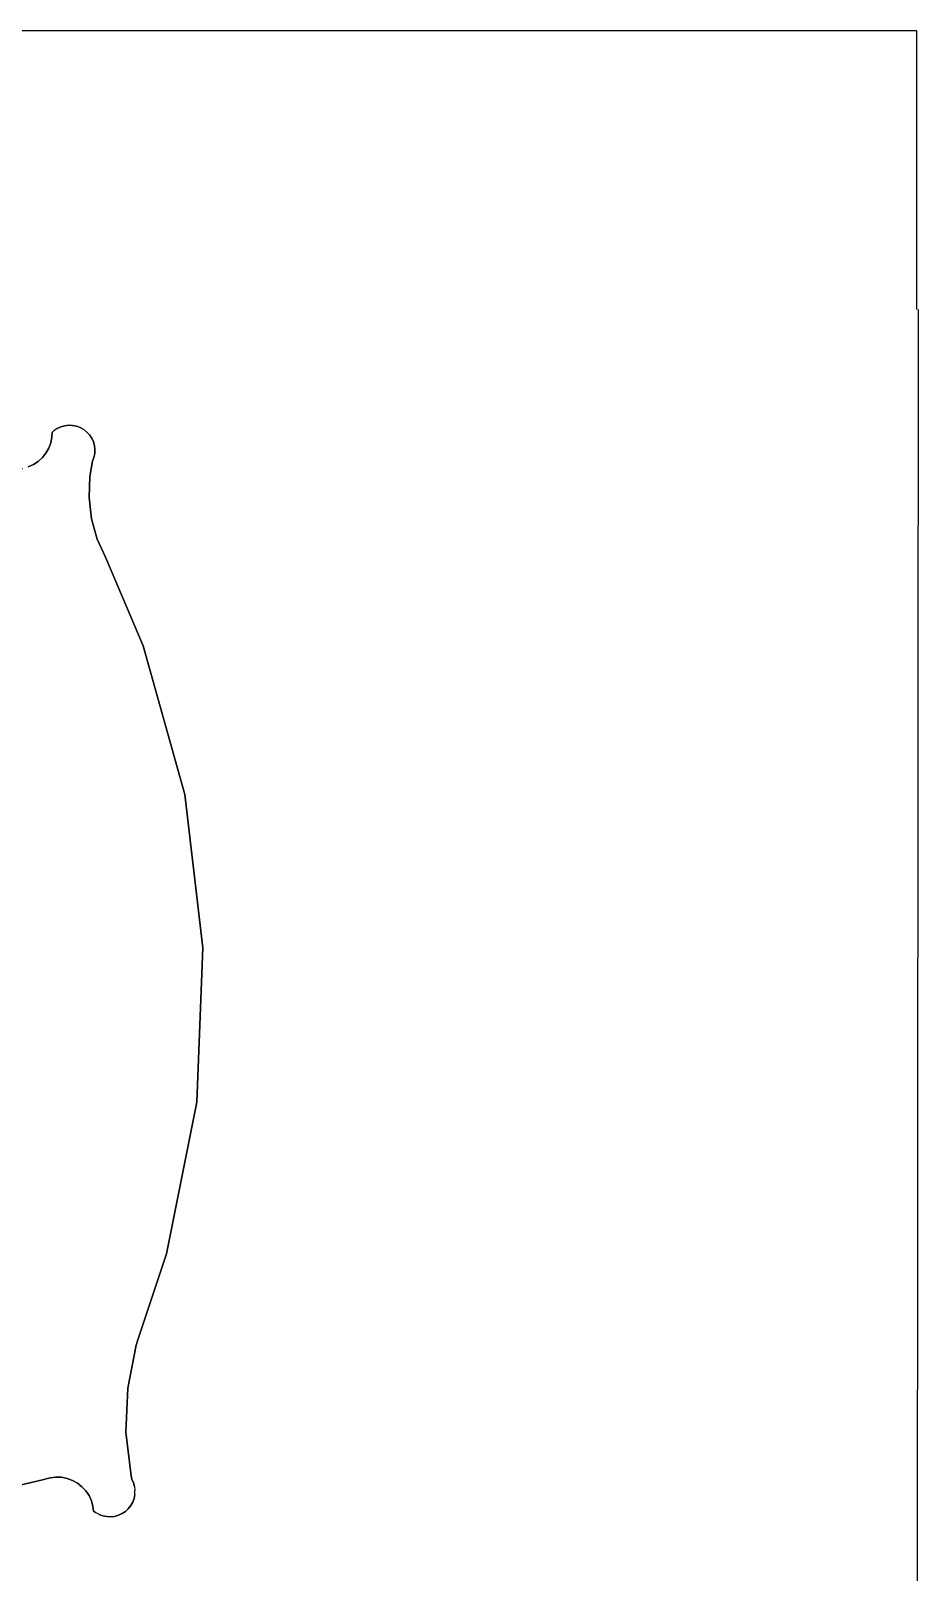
# Model space of a CAD drawing. Header units: inches. Extents: x 6.7 to 49.2, y 11 to 35.8.
# Drawn here: x 8.8327 to 9.0874, y 14.1852 to 14.6276 of the extents above; entities that cross this region are included whole.
import ezdxf

# ---------------------------------------------------------------- set-up
doc = ezdxf.new("R2010")
doc.units = ezdxf.units.IN
doc.header["$MEASUREMENT"] = 0
doc.layers.add('02', color=2, linetype='Continuous')
doc.layers.add('4', color=4, linetype='Continuous')

msp = doc.modelspace()

# ---------------------------------------------------------------- linework, layer by layer
at = {"layer": '02'}
for points, invisible_edges in [([(8.83344, 14.50308), (8.8348, 14.50399), (8.84954, 14.51159)], 14), ([(8.8348, 14.50399), (8.83601, 14.50511), (8.84581, 14.51409)], 14), ([(8.83601, 14.50511), (8.83702, 14.50639), (8.84355, 14.51436)], 14), ([(8.83702, 14.50639), (8.84242, 14.51423), (8.84355, 14.51436)], 13), ([(8.83702, 14.50639), (8.83783, 14.50782), (8.84133, 14.51392)], 14), ([(8.83839, 14.50936), (8.83872, 14.51097), (8.83934, 14.51281)], 14), ([(8.84242, 14.51423, 0.00255), (8.83879, 14.51233, 0.00255), (8.83872, 14.51097, 0.00255)], 13), ([(8.83872, 14.51097), (8.83879, 14.51233), (8.83934, 14.51281)], 12), ([(8.83872, 14.51097), (8.83879, 14.51233, 0.00255), (8.83879, 14.51233)], 1), ([(8.84029, 14.51344), (8.83934, 14.51281), (8.84029, 14.51344, 0.00255)], 2), ([(8.84242, 14.51423, 0.00255), (8.84133, 14.51392, 0.00255), (8.84029, 14.51344, 0.00255)], 12), ([(8.84133, 14.51392), (8.84029, 14.51344, 0.00255), (8.84133, 14.51392, 0.00255)], 1), ([(8.84133, 14.51392), (8.84133, 14.51392, 0.00255), (8.84242, 14.51423, 0.00255)], 12), ([(8.84242, 14.51423, 0.00255), (8.84242, 14.51423), (8.84133, 14.51392)], 12), ([(8.84355, 14.51436), (8.84242, 14.51423), (8.84242, 14.51423, 0.00255)], 12), ([(8.84242, 14.51423, 0.00255), (8.84355, 14.51436, 0.00255), (8.84355, 14.51436)], 12), ([(8.84469, 14.51431, 0.00255), (8.84355, 14.51436, 0.00255), (8.84242, 14.51423, 0.00255)], 12), ([(8.84469, 14.51431), (8.84355, 14.51436), (8.84469, 14.51431, 0.00255)], 2), ([(8.84355, 14.51436), (8.84355, 14.51436, 0.00255), (8.84469, 14.51431, 0.00255)], 12), ([(8.84355, 14.51436), (8.84469, 14.51431), (8.84581, 14.51409)], 12), ([(8.84581, 14.51409), (8.84469, 14.51431, 0.00255), (8.84581, 14.51409, 0.00255)], 1), ([(8.84688, 14.5137, 0.00255), (8.84581, 14.51409, 0.00255), (8.84469, 14.51431, 0.00255)], 12), ([(8.84581, 14.51409), (8.84581, 14.51409, 0.00255), (8.84688, 14.5137, 0.00255)], 12), ([(8.84688, 14.5137, 0.00255), (8.84688, 14.5137), (8.84581, 14.51409)], 12), ([(8.84581, 14.51409), (8.84688, 14.5137), (8.84787, 14.51314)], 12), ([(8.84787, 14.51314), (8.84688, 14.5137), (8.84688, 14.5137, 0.00255)], 12), ([(8.84688, 14.5137, 0.00255), (8.84787, 14.51314, 0.00255), (8.84787, 14.51314)], 12), ([(8.84877, 14.51243, 0.00255), (8.84787, 14.51314, 0.00255), (8.84688, 14.5137, 0.00255)], 12), ([(8.84941, 14.4936, 0.00255), (8.84965, 14.49968, 0.00255), (8.84688, 14.5137, 0.00255)], 14), ([(8.84877, 14.51243), (8.84787, 14.51314), (8.84877, 14.51243, 0.00255)], 2), ([(8.84787, 14.51314), (8.84787, 14.51314, 0.00255), (8.84877, 14.51243, 0.00255)], 12), ([(8.84787, 14.51314), (8.84877, 14.51243), (8.84954, 14.51159)], 12), ([(8.84954, 14.51159), (8.84877, 14.51243, 0.00255), (8.84954, 14.51159, 0.00255)], 1), ([(8.84954, 14.51159), (8.84877, 14.51243), (8.84877, 14.51243, 0.00255)], 12), ([(8.85017, 14.51065, 0.00255), (8.84954, 14.51159, 0.00255), (8.84877, 14.51243, 0.00255)], 12), ([(8.84954, 14.51159), (8.84954, 14.51159, 0.00255), (8.85017, 14.51065, 0.00255)], 12), ([(8.85017, 14.51065, 0.00255), (8.85017, 14.51065), (8.84954, 14.51159)], 12), ([(8.84954, 14.51159), (8.85017, 14.51065), (8.85065, 14.50961)], 12), ([(8.83195, 14.5024), (8.83344, 14.50308), (8.85109, 14.50738)], 14), ([(8.83702, 14.50639), (8.83702, 14.50639, 0.00255), (8.83783, 14.50782)], 2), ([(8.83783, 14.50782), (8.83702, 14.50639, 0.00255), (8.83783, 14.50782, 0.00255)], 1), ([(8.83783, 14.50782), (8.83839, 14.50936, 0.00255), (8.83839, 14.50936)], 1), ([(8.83839, 14.50936, 0.00255), (8.83783, 14.50782), (8.83783, 14.50782, 0.00255)], 1), ([(8.84941, 14.4936, 0.00255), (8.83839, 14.50936, 0.00255), (8.83783, 14.50782, 0.00255)], 13), ([(8.83872, 14.51097), (8.83839, 14.50936, 0.00255), (8.83872, 14.51097, 0.00255)], 1), ([(8.83839, 14.50936, 0.00255), (8.83872, 14.51097), (8.83839, 14.50936)], 1), ([(8.84941, 14.4936, 0.00255), (8.83872, 14.51097, 0.00255), (8.83839, 14.50936, 0.00255)], 13), ([(8.84965, 14.49968, 0.00255), (8.85043, 14.50407, 0.00255), (8.85096, 14.50851, 0.00255)], 14), ([(8.85065, 14.50961), (8.85017, 14.51065), (8.85017, 14.51065, 0.00255)], 12), ([(8.85017, 14.51065, 0.00255), (8.85065, 14.50961, 0.00255), (8.85065, 14.50961)], 12), ([(8.85096, 14.50851, 0.00255), (8.85065, 14.50961, 0.00255), (8.85017, 14.51065, 0.00255)], 12), ([(8.85109, 14.50738), (8.85082, 14.50513), (8.85043, 14.50407)], 13), ([(8.85043, 14.50407, 0.00255), (8.85105, 14.50624, 0.00255), (8.85109, 14.50738, 0.00255)], 13), ([(8.85096, 14.50851), (8.85065, 14.50961), (8.85096, 14.50851, 0.00255)], 2), ([(8.85065, 14.50961), (8.85096, 14.50851), (8.85109, 14.50738)], 12), ([(8.85109, 14.50738), (8.85105, 14.50624), (8.85082, 14.50513)], 12), ([(8.85109, 14.50738), (8.85096, 14.50851, 0.00255), (8.85109, 14.50738, 0.00255)], 1), ([(8.85109, 14.50738), (8.85096, 14.50851), (8.85096, 14.50851, 0.00255)], 12), ([(8.85109, 14.50738), (8.85109, 14.50738, 0.00255), (8.85105, 14.50624, 0.00255)], 12), ([(8.85105, 14.50624, 0.00255), (8.85105, 14.50624), (8.85109, 14.50738)], 12), ([(8.83344, 14.50308, 0.00255), (8.83195, 14.5024, 0.00255), (8.41031, 14.23043, 0.00255)], 14), ([(8.8348, 14.50399, 0.00255), (8.83344, 14.50308, 0.00255), (8.42238, 14.22074, 0.00255)], 14), ([(8.82874, 14.50176), (8.85043, 14.50407), (8.84965, 14.49968)], 13), ([(8.82874, 14.50176), (8.83037, 14.50196), (8.85043, 14.50407)], 14), ([(8.83195, 14.5024), (8.83195, 14.5024, 0.00255), (8.83344, 14.50308)], 2), ([(8.83344, 14.50308), (8.8348, 14.50399, 0.00255), (8.8348, 14.50399)], 1), ([(8.8348, 14.50399, 0.00255), (8.83344, 14.50308), (8.83344, 14.50308, 0.00255)], 1), ([(8.83601, 14.50511), (8.8348, 14.50399, 0.00255), (8.83601, 14.50511, 0.00255)], 1), ([(8.8348, 14.50399, 0.00255), (8.83601, 14.50511), (8.8348, 14.50399)], 1), ([(8.84941, 14.4936, 0.00255), (8.83601, 14.50511, 0.00255), (8.8348, 14.50399, 0.00255)], 13), ([(8.83601, 14.50511), (8.83601, 14.50511, 0.00255), (8.83702, 14.50639, 0.00255)], 12), ([(8.83601, 14.50511), (8.83702, 14.50639, 0.00255), (8.83702, 14.50639)], 1), ([(8.84941, 14.4936, 0.00255), (8.83702, 14.50639, 0.00255), (8.83601, 14.50511, 0.00255)], 13), ([(8.85043, 14.50407, 0.00255), (8.84965, 14.49968), (8.85043, 14.50407)], 1), ([(8.84965, 14.49968), (8.85043, 14.50407, 0.00255), (8.84965, 14.49968, 0.00255)], 1), ([(8.85043, 14.50407, 0.00255), (8.85082, 14.50513, 0.00255), (8.85105, 14.50624, 0.00255)], 12), ([(8.85043, 14.50407, 0.00255), (8.85043, 14.50407), (8.85082, 14.50513, 0.00255)], 2), ([(8.85043, 14.50407), (8.85082, 14.50513), (8.85082, 14.50513, 0.00255)], 12), ([(8.85082, 14.50513), (8.85105, 14.50624), (8.85105, 14.50624, 0.00255)], 12), ([(8.85105, 14.50624, 0.00255), (8.85082, 14.50513, 0.00255), (8.85082, 14.50513)], 12), ([(8.41893, 14.48584), (8.84965, 14.49968), (8.84941, 14.4936)], 13), ([(8.84941, 14.4936), (8.84965, 14.49968, 0.00255), (8.84941, 14.4936, 0.00255)], 1), ([(8.84965, 14.49968, 0.00255), (8.84941, 14.4936), (8.84965, 14.49968)], 1), ([(8.42238, 14.22074, 0.00255), (8.85012, 14.48755, 0.00255), (8.84941, 14.4936, 0.00255)], 13), ([(8.84941, 14.4936), (8.84738, 14.2097), (8.84609, 14.21071)], 13), ([(8.84941, 14.4936), (8.84849, 14.20849), (8.84738, 14.2097)], 13), ([(8.84941, 14.4936), (8.8494, 14.20713), (8.84849, 14.20849)], 13), ([(8.84941, 14.4936), (8.85009, 14.20564), (8.8494, 14.20713)], 13), ([(8.85012, 14.48755), (8.84941, 14.4936, 0.00255), (8.85012, 14.48755, 0.00255)], 1), ([(8.84941, 14.4936, 0.00255), (8.85012, 14.48755), (8.84941, 14.4936)], 1), ([(8.84941, 14.4936), (8.86051, 14.23795), (8.86, 14.22537)], 13), ([(8.84941, 14.4936), (8.86297, 14.25031), (8.86051, 14.23795)], 13), ([(8.84941, 14.4936), (8.85012, 14.48755), (8.86297, 14.25031)], 14), ([(8.84609, 14.21071), (8.40596, 14.48951), (8.40894, 14.48784)], 13), ([(8.84609, 14.21071), (8.40894, 14.48784), (8.41215, 14.48665)], 13), ([(8.84609, 14.21071), (8.41215, 14.48665), (8.41551, 14.48598)], 13), ([(8.84609, 14.21071), (8.41551, 14.48598), (8.41893, 14.48584)], 13), ([(8.42238, 14.22074, 0.00255), (8.42476, 14.22183, 0.00255), (8.85012, 14.48755, 0.00255)], 14), ([(8.42476, 14.22183, 0.00255), (8.42729, 14.22254, 0.00255), (8.85012, 14.48755, 0.00255)], 14), ([(8.42729, 14.22254, 0.00255), (8.42989, 14.22285, 0.00255), (8.85012, 14.48755, 0.00255)], 14), ([(8.85012, 14.48755), (8.85012, 14.48755, 0.00255), (8.85177, 14.48169, 0.00255)], 12), ([(8.85012, 14.48755), (8.85177, 14.48169, 0.00255), (8.85177, 14.48169)], 1), ([(8.85012, 14.48755), (8.8821, 14.36434), (8.88032, 14.32003)], 13), ([(8.85012, 14.48755), (8.85177, 14.48169), (8.8821, 14.36434)], 14), ([(8.86, 14.22537, 0.00255), (8.85177, 14.48169, 0.00255), (8.85012, 14.48755, 0.00255)], 13), ([(8.84609, 14.21071), (8.40111, 14.47634), (8.4004, 14.48239)], 13), ([(8.85177, 14.48169), (8.85177, 14.48169, 0.00255), (8.85411, 14.47653)], 2), ([(8.85411, 14.47653), (8.85177, 14.48169, 0.00255), (8.85411, 14.47653, 0.00255)], 1), ([(8.85177, 14.48169), (8.87692, 14.40838), (8.8821, 14.36434)], 13), ([(8.85177, 14.48169), (8.86492, 14.45107), (8.87692, 14.40838)], 13), ([(8.85177, 14.48169), (8.85411, 14.47653), (8.86492, 14.45107)], 12), ([(8.86492, 14.45107, 0.00255), (8.85411, 14.47653, 0.00255), (8.85177, 14.48169, 0.00255)], 12), ([(8.84609, 14.21071), (8.40087, 14.47026), (8.40111, 14.47634)], 13), ([(8.86492, 14.45107), (8.85411, 14.47653), (8.86492, 14.45107, 0.00255)], 2), ([(8.85411, 14.47653), (8.85411, 14.47653, 0.00255), (8.86492, 14.45107, 0.00255)], 12), ([(8.84609, 14.21071), (8.84466, 14.21152), (8.40087, 14.47026)], 14), ([(8.84466, 14.21152), (8.84312, 14.21208), (8.40087, 14.47026)], 14), ([(8.84312, 14.21208), (8.84151, 14.21241), (8.40087, 14.47026)], 14), ([(8.86, 14.22537, 0.00255), (8.86051, 14.23795, 0.00255), (8.86492, 14.45107, 0.00255)], 14), ([(8.87692, 14.40838), (8.86492, 14.45107, 0.00255), (8.87692, 14.40838, 0.00255)], 1), ([(8.87692, 14.40838), (8.86492, 14.45107), (8.86492, 14.45107, 0.00255)], 12), ([(8.8821, 14.36434, 0.00255), (8.87692, 14.40838, 0.00255), (8.86492, 14.45107, 0.00255)], 12), ([(8.87692, 14.40838), (8.87692, 14.40838, 0.00255), (8.8821, 14.36434, 0.00255)], 12), ([(8.8821, 14.36434, 0.00255), (8.8821, 14.36434), (8.87692, 14.40838)], 12), ([(8.86051, 14.23795, 0.00255), (8.86297, 14.25031, 0.00255), (8.8821, 14.36434, 0.00255)], 14), ([(8.86297, 14.25031, 0.00255), (8.88032, 14.32003, 0.00255), (8.8821, 14.36434, 0.00255)], 13), ([(8.88032, 14.32003), (8.8821, 14.36434), (8.8821, 14.36434, 0.00255)], 12), ([(8.8821, 14.36434, 0.00255), (8.88032, 14.32003, 0.00255), (8.88032, 14.32003)], 12), ([(8.88032, 14.32003), (8.86351, 14.25211), (8.86297, 14.25031)], 13), ([(8.86297, 14.25031, 0.00255), (8.86351, 14.25211, 0.00255), (8.88032, 14.32003, 0.00255)], 14), ([(8.88032, 14.32003), (8.87164, 14.27654), (8.86351, 14.25211)], 12), ([(8.86351, 14.25211, 0.00255), (8.87164, 14.27654, 0.00255), (8.88032, 14.32003, 0.00255)], 12), ([(8.87164, 14.27654), (8.88032, 14.32003), (8.87164, 14.27654, 0.00255)], 2), ([(8.88032, 14.32003), (8.88032, 14.32003, 0.00255), (8.87164, 14.27654, 0.00255)], 12), ([(8.86351, 14.25211, 0.00255), (8.87164, 14.27654), (8.87164, 14.27654, 0.00255)], 1), ([(8.86351, 14.25211, 0.00255), (8.86351, 14.25211), (8.87164, 14.27654)], 12), ([(8.86297, 14.25031), (8.86297, 14.25031, 0.00255), (8.86051, 14.23795)], 2), ([(8.86051, 14.23795), (8.86297, 14.25031, 0.00255), (8.86051, 14.23795, 0.00255)], 1), ([(8.86351, 14.25211, 0.00255), (8.86297, 14.25031, 0.00255), (8.86297, 14.25031)], 12), ([(8.86351, 14.25211, 0.00255), (8.86297, 14.25031), (8.86351, 14.25211)], 1), ([(8.86051, 14.23795), (8.86, 14.22537, 0.00255), (8.86, 14.22537)], 1), ([(8.86, 14.22537, 0.00255), (8.86051, 14.23795), (8.86051, 14.23795, 0.00255)], 1), ([(8.83988, 14.21247), (8.41004, 14.22367), (8.41031, 14.23043)], 13), ([(8.84151, 14.21241), (8.83988, 14.21247), (8.41031, 14.23043)], 14), ([(8.42989, 14.22285, 0.00255), (8.86147, 14.21286, 0.00255), (8.86, 14.22537, 0.00255)], 13), ([(8.86, 14.22537), (8.86147, 14.21286, 0.00255), (8.86147, 14.21286)], 1), ([(8.86147, 14.21286, 0.00255), (8.86, 14.22537), (8.86, 14.22537, 0.00255)], 1), ([(8.86, 14.22537), (8.86147, 14.21286), (8.86137, 14.20427)], 14), ([(8.83988, 14.21247), (8.43251, 14.22274), (8.42989, 14.22285)], 13), ([(8.42989, 14.22285, 0.00255), (8.83825, 14.21228, 0.00255), (8.83988, 14.21247, 0.00255)], 13), ([(8.42989, 14.22285, 0.00255), (8.83667, 14.21184, 0.00255), (8.83825, 14.21228, 0.00255)], 13), ([(8.42989, 14.22285, 0.00255), (8.43251, 14.22274, 0.00255), (8.83667, 14.21184, 0.00255)], 14), ([(8.83988, 14.21247), (8.43473, 14.22233), (8.43251, 14.22274)], 13), ([(8.83988, 14.21247), (8.44451, 14.21749), (8.43473, 14.22233)], 13), ([(8.83988, 14.21247), (8.65153, 14.19751), (8.61871, 14.20258)], 13), ([(8.83988, 14.21247), (8.83825, 14.21228), (8.65153, 14.19751)], 14), ([(8.83825, 14.21228), (8.72639, 14.19451), (8.65153, 14.19751)], 13), ([(8.83825, 14.21228), (8.8008, 14.20325), (8.72639, 14.19451)], 13), ([(8.83825, 14.21228), (8.83667, 14.21184), (8.8008, 14.20325)], 14), ([(8.83667, 14.21184), (8.83642, 14.21174), (8.8008, 14.20325)], 12), ([(8.8008, 14.20325, 0.00255), (8.83642, 14.21174, 0.00255), (8.83667, 14.21184, 0.00255)], 12), ([(8.8008, 14.20325), (8.83642, 14.21174), (8.8008, 14.20325, 0.00255)], 2), ([(8.83642, 14.21174), (8.83642, 14.21174, 0.00255), (8.8008, 14.20325, 0.00255)], 12), ([(8.83667, 14.21184), (8.83667, 14.21184, 0.00255), (8.83642, 14.21174)], 2), ([(8.83642, 14.21174), (8.83667, 14.21184, 0.00255), (8.83642, 14.21174, 0.00255)], 1), ([(8.83825, 14.21228), (8.83825, 14.21228, 0.00255), (8.83667, 14.21184, 0.00255)], 12), ([(8.83825, 14.21228), (8.83667, 14.21184, 0.00255), (8.83667, 14.21184)], 1), ([(8.83825, 14.21228), (8.83988, 14.21247, 0.00255), (8.83825, 14.21228, 0.00255)], 1), ([(8.83988, 14.21247, 0.00255), (8.83825, 14.21228), (8.83988, 14.21247)], 1), ([(8.83988, 14.21247, 0.00255), (8.86168, 14.21184, 0.00255), (8.86147, 14.21286, 0.00255)], 13), ([(8.84151, 14.21241), (8.83988, 14.21247, 0.00255), (8.83988, 14.21247)], 1), ([(8.83988, 14.21247, 0.00255), (8.84151, 14.21241), (8.84151, 14.21241, 0.00255)], 1), ([(8.83988, 14.21247, 0.00255), (8.84151, 14.21241, 0.00255), (8.86168, 14.21184, 0.00255)], 14), ([(8.84312, 14.21208), (8.84312, 14.21208, 0.00255), (8.84151, 14.21241)], 2), ([(8.84151, 14.21241), (8.84312, 14.21208, 0.00255), (8.84151, 14.21241, 0.00255)], 1), ([(8.84151, 14.21241, 0.00255), (8.84312, 14.21208, 0.00255), (8.86246, 14.20972, 0.00255)], 14), ([(8.84466, 14.21152), (8.84466, 14.21152, 0.00255), (8.84312, 14.21208, 0.00255)], 12), ([(8.84466, 14.21152), (8.84312, 14.21208, 0.00255), (8.84312, 14.21208)], 1), ([(8.84312, 14.21208, 0.00255), (8.84466, 14.21152, 0.00255), (8.86193, 14.20526, 0.00255)], 14), ([(8.84466, 14.21152), (8.84609, 14.21071, 0.00255), (8.84466, 14.21152, 0.00255)], 1), ([(8.84609, 14.21071, 0.00255), (8.84466, 14.21152), (8.84609, 14.21071)], 1), ([(8.84466, 14.21152, 0.00255), (8.84609, 14.21071, 0.00255), (8.86066, 14.20337, 0.00255)], 14), ([(8.84738, 14.2097), (8.84609, 14.21071, 0.00255), (8.84609, 14.21071)], 1), ([(8.84609, 14.21071, 0.00255), (8.84738, 14.2097), (8.84738, 14.2097, 0.00255)], 1), ([(8.84609, 14.21071, 0.00255), (8.84738, 14.2097, 0.00255), (8.85888, 14.20197, 0.00255)], 14), ([(8.86147, 14.21286, 0.00255), (8.86168, 14.21184), (8.86147, 14.21286)], 1), ([(8.86147, 14.21286), (8.86168, 14.21184), (8.86255, 14.20745)], 14), ([(8.86215, 14.21082), (8.86168, 14.21184, 0.00255), (8.86215, 14.21082, 0.00255)], 1), ([(8.86215, 14.21082), (8.86168, 14.21184), (8.86168, 14.21184, 0.00255)], 12), ([(8.86168, 14.21184), (8.86246, 14.20972), (8.86259, 14.20859)], 13), ([(8.86168, 14.21184), (8.86215, 14.21082), (8.86246, 14.20972)], 12), ([(8.86246, 14.20972, 0.00255), (8.86215, 14.21082, 0.00255), (8.86168, 14.21184, 0.00255)], 12), ([(8.86215, 14.21082), (8.86215, 14.21082, 0.00255), (8.86246, 14.20972, 0.00255)], 12), ([(8.86246, 14.20972, 0.00255), (8.86246, 14.20972), (8.86215, 14.21082)], 12), ([(8.84849, 14.20849), (8.84849, 14.20849, 0.00255), (8.84738, 14.2097)], 2), ([(8.84738, 14.2097), (8.84849, 14.20849, 0.00255), (8.84738, 14.2097, 0.00255)], 1), ([(8.84738, 14.2097, 0.00255), (8.84849, 14.20849, 0.00255), (8.85675, 14.20118, 0.00255)], 14), ([(8.8494, 14.20713), (8.8494, 14.20713, 0.00255), (8.84849, 14.20849, 0.00255)], 12), ([(8.8494, 14.20713), (8.84849, 14.20849, 0.00255), (8.84849, 14.20849)], 1), ([(8.84849, 14.20849, 0.00255), (8.85448, 14.2011, 0.00255), (8.85561, 14.20105, 0.00255)], 13), ([(8.84849, 14.20849, 0.00255), (8.85336, 14.20132, 0.00255), (8.85448, 14.2011, 0.00255)], 13), ([(8.84849, 14.20849, 0.00255), (8.8494, 14.20713, 0.00255), (8.85336, 14.20132, 0.00255)], 14), ([(8.8494, 14.20713), (8.85009, 14.20564, 0.00255), (8.8494, 14.20713, 0.00255)], 1), ([(8.85009, 14.20564, 0.00255), (8.8494, 14.20713), (8.85009, 14.20564)], 1), ([(8.8494, 14.20713, 0.00255), (8.85229, 14.20172, 0.00255), (8.85336, 14.20132, 0.00255)], 13), ([(8.8494, 14.20713, 0.00255), (8.85009, 14.20564, 0.00255), (8.85229, 14.20172, 0.00255)], 14), ([(8.86232, 14.20633), (8.86193, 14.20526), (8.86137, 14.20427)], 12), ([(8.86193, 14.20526, 0.00255), (8.86232, 14.20633, 0.00255), (8.86255, 14.20745, 0.00255)], 12), ([(8.86232, 14.20633), (8.86232, 14.20633, 0.00255), (8.86193, 14.20526, 0.00255)], 12), ([(8.86193, 14.20526, 0.00255), (8.86193, 14.20526), (8.86232, 14.20633)], 12), ([(8.86232, 14.20633), (8.86255, 14.20745, 0.00255), (8.86232, 14.20633, 0.00255)], 1), ([(8.86232, 14.20633), (8.86255, 14.20745), (8.86255, 14.20745, 0.00255)], 12), ([(8.86246, 14.20972, 0.00255), (8.86259, 14.20859, 0.00255), (8.86259, 14.20859)], 12), ([(8.86255, 14.20745), (8.86259, 14.20859), (8.86255, 14.20745, 0.00255)], 2), ([(8.85053, 14.20406), (8.85009, 14.20564, 0.00255), (8.85009, 14.20564)], 1), ([(8.85009, 14.20564, 0.00255), (8.85053, 14.20406), (8.85053, 14.20406, 0.00255)], 1), ([(8.8513, 14.20227), (8.85053, 14.20406), (8.85009, 14.20564)], 13), ([(8.85009, 14.20564, 0.00255), (8.85053, 14.20406, 0.00255), (8.8513, 14.20227, 0.00255)], 14), ([(8.85071, 14.20271, 0.00255), (8.85053, 14.20406, 0.00255), (8.85071, 14.20271)], 2), ([(8.85071, 14.20271), (8.85053, 14.20406, 0.00255), (8.85053, 14.20406)], 1), ([(8.8513, 14.20227), (8.85071, 14.20271), (8.85053, 14.20406)], 12), ([(8.85053, 14.20406, 0.00255), (8.85071, 14.20271, 0.00255), (8.8513, 14.20227, 0.00255)], 12), ([(8.85071, 14.20271), (8.8513, 14.20227), (8.8513, 14.20227, 0.00255)], 12), ([(8.8513, 14.20227, 0.00255), (8.85071, 14.20271, 0.00255), (8.85071, 14.20271)], 12), ([(8.8513, 14.20227), (8.85229, 14.20172, 0.00255), (8.8513, 14.20227, 0.00255)], 1), ([(8.85229, 14.20172), (8.85336, 14.20132), (8.85229, 14.20172, 0.00255)], 2), ([(8.85336, 14.20132), (8.85336, 14.20132, 0.00255), (8.85229, 14.20172, 0.00255)], 12), ([(8.85675, 14.20118, 0.00255), (8.85784, 14.20149, 0.00255), (8.85888, 14.20197, 0.00255)], 12), ([(8.85983, 14.2026), (8.85888, 14.20197), (8.85784, 14.20149)], 12), ([(8.85784, 14.20149), (8.85888, 14.20197), (8.85888, 14.20197, 0.00255)], 12), ([(8.85888, 14.20197, 0.00255), (8.85784, 14.20149, 0.00255), (8.85784, 14.20149)], 12), ([(8.85888, 14.20197, 0.00255), (8.85983, 14.2026, 0.00255), (8.86066, 14.20337, 0.00255)], 12), ([(8.85888, 14.20197, 0.00255), (8.85888, 14.20197), (8.85983, 14.2026)], 12), ([(8.86137, 14.20427), (8.86066, 14.20337), (8.85983, 14.2026)], 12), ([(8.85983, 14.2026), (8.86066, 14.20337, 0.00255), (8.85983, 14.2026, 0.00255)], 1), ([(8.85983, 14.2026), (8.86066, 14.20337), (8.86066, 14.20337, 0.00255)], 12), ([(8.86066, 14.20337, 0.00255), (8.86137, 14.20427, 0.00255), (8.86193, 14.20526, 0.00255)], 12), ([(8.86066, 14.20337), (8.86137, 14.20427), (8.86066, 14.20337, 0.00255)], 2), ([(8.86137, 14.20427), (8.86137, 14.20427, 0.00255), (8.86066, 14.20337, 0.00255)], 12), ([(8.86137, 14.20427), (8.86193, 14.20526), (8.86193, 14.20526, 0.00255)], 12), ([(8.86193, 14.20526, 0.00255), (8.86137, 14.20427, 0.00255), (8.86137, 14.20427)], 12), ([(8.85336, 14.20132), (8.85448, 14.2011), (8.85448, 14.2011, 0.00255)], 12), ([(8.85448, 14.2011, 0.00255), (8.85336, 14.20132, 0.00255), (8.85336, 14.20132)], 12), ([(8.85561, 14.20105), (8.85448, 14.2011), (8.85336, 14.20132)], 12), ([(8.85561, 14.20105), (8.85561, 14.20105, 0.00255), (8.85448, 14.2011, 0.00255)], 12), ([(8.85448, 14.2011, 0.00255), (8.85448, 14.2011), (8.85561, 14.20105)], 12), ([(8.85784, 14.20149), (8.85675, 14.20118), (8.85561, 14.20105)], 12), ([(8.85561, 14.20105), (8.85675, 14.20118, 0.00255), (8.85561, 14.20105, 0.00255)], 1), ([(8.85561, 14.20105), (8.85675, 14.20118), (8.85675, 14.20118, 0.00255)], 12), ([(8.85675, 14.20118), (8.85784, 14.20149), (8.85675, 14.20118, 0.00255)], 2)]:
    msp.add_3dface(points, dxfattribs=dict(at, invisible_edges=invisible_edges))
at = {"layer": '4'}
for p, q in [((9.08709, 14.62758), (7.58709, 14.62758)), ((9.08709, 14.54758), (9.08709, 14.62758)), ((9.08743, 14.54758), (9.08709, 14.14904))]:
    msp.add_line(p, q, dxfattribs=at)

doc.saveas('drawing.dxf')
